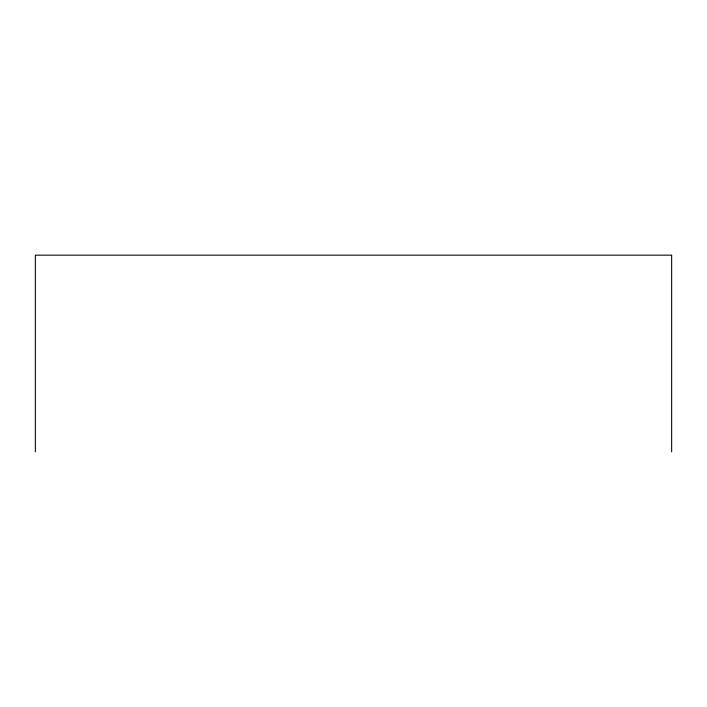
<?xml version="1.0" encoding="UTF-8"?>
<svg xmlns="http://www.w3.org/2000/svg" width="707" height="707" viewBox="0 0 707 707"><rect width="100%" height="100%" fill="white"/><g stroke="black" fill="none" stroke-linecap="round" stroke-linejoin="round"><path stroke-width="1.06" d="M671.65 451.844L671.65 255.156L35.35 255.156L35.35 451.844"/></g></svg>
